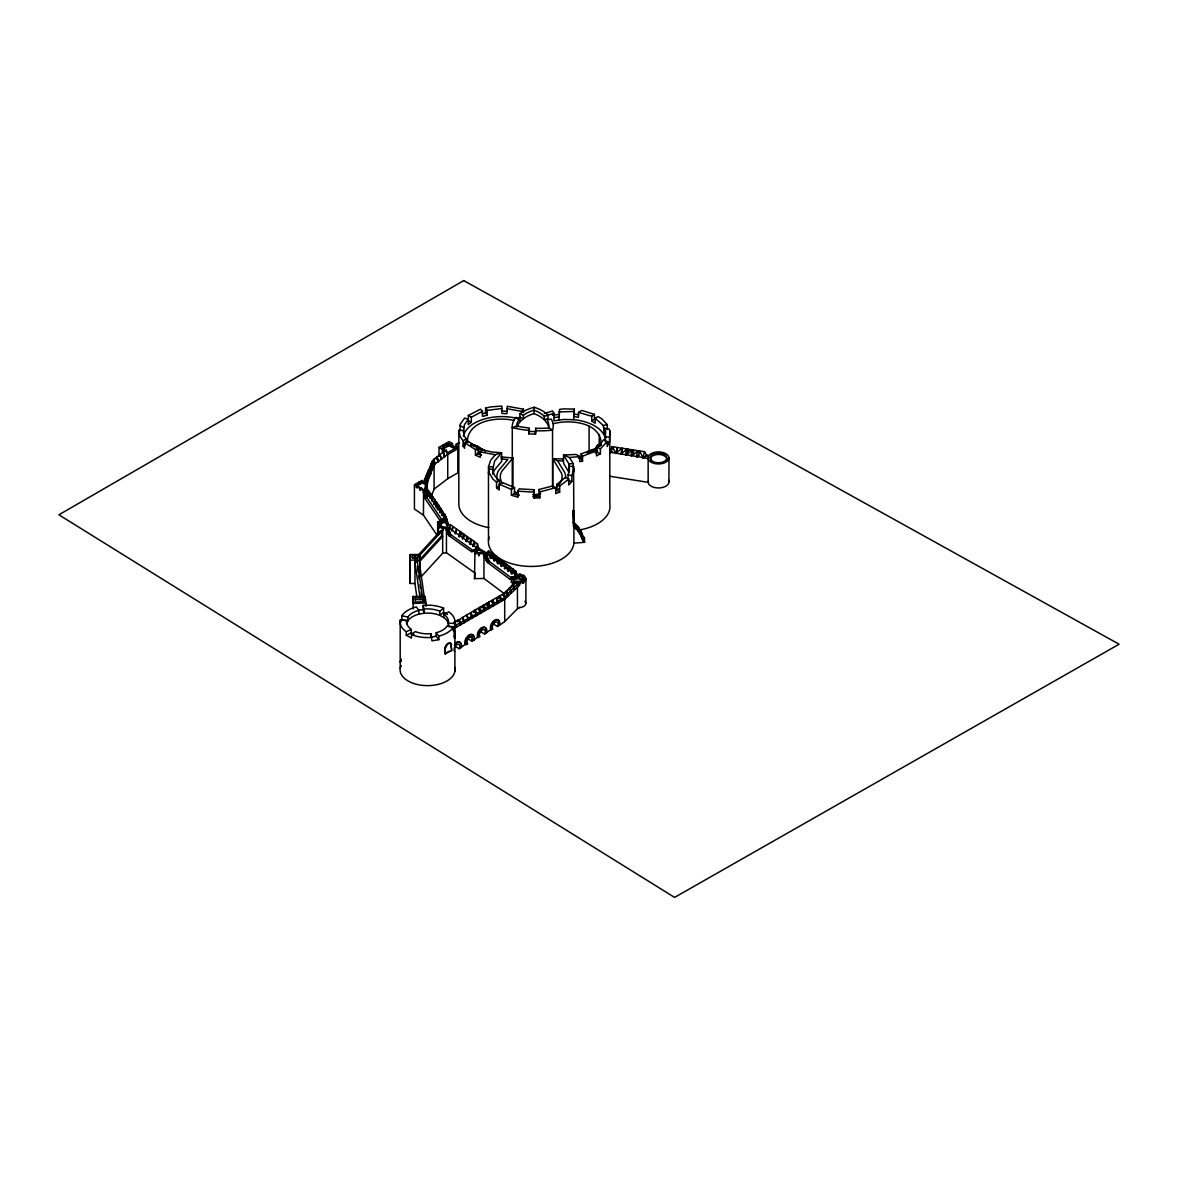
<?xml version="1.0" encoding="UTF-8"?>
<svg xmlns="http://www.w3.org/2000/svg" width="1178" height="1178" viewBox="0 0 1178 1178"><rect width="100%" height="100%" fill="white"/><g stroke="black" fill="none" stroke-linecap="round" stroke-linejoin="round"><path stroke-width="1.5" d="M534.002 498.044L534.002 495.629L539.023 495.408L539.892 497.793L534.002 498.044L534.002 489.724L519.086 488.855L517.76 491.167L517.76 497.057L511.429 495.29L511.429 489.415L514.565 487.604L514.565 493.479L511.429 495.29M534.002 489.724L534.002 492.154L517.76 491.167M552.526 486.75L552.526 430.161A37.166 21.454 0 0 0 551.26 419.088L547.152 419.898A32.822 18.951 0 0 1 548.757 427.702L548.565 427.982A66.101 38.167 0 0 1 535.74 428.277L535.489 434.24L528.686 433.813L529.364 428.012A66.101 38.167 0 0 1 516.951 426.009L516.627 425.656A32.41 18.715 0 0 1 519.896 418.455L516.008 417.351A36.754 21.219 0 0 0 512.268 427.643L512.268 487.942M573.657 526.713L573.23 510.177L573.657 526.713L573.509 510.162L573.657 516.082M426.024 602.871L425.111 596.524L413.169 596.451L413.036 603.504L426.024 602.871L426.024 606.42M415.289 602.473L415.348 597.747L423.079 597.791L423.638 601.708L415.26 602.12M416.762 596.156L414.95 583.537L409.959 583.449L410.135 554.558L420.119 554.485L420.119 576.189M409.959 583.449L410.135 554.558M412.418 555.677L412.344 558.033L416.821 558.593L417.675 558.534L417.763 555.766L412.418 555.677L412.418 557.812L417.763 557.901L417.763 555.766M425.111 596.524L425.111 602.738L419.942 566.706L420.119 554.485M597.747 446.226L597.791 445.387M597.894 445.21L597.938 446.344L597.614 445.417L600.589 444.062L601.001 445.107L601.001 444.003L597.997 445.24L597.997 446.359L597.894 445.21L601.384 444.077M601.163 444.666C601.663 422.21 569.902 419.074 553.321 423.741M605.286 441.809L605.595 431.06L604.461 428.247L609.055 428.954L609.806 430.809L609.806 503.934A42.496 24.532 0 0 1 579.046 529.997M607.215 441.588L600.412 448.862L600.412 453.78L597.143 452.234L597.143 447.316L603.843 439.644L607.215 441.588L607.215 446.521L609.453 442.206L609.806 430.809M426.627 488.899L426.951 484.246L422.254 481.537L420.575 483.79L419.486 483.142L419.486 481.905L422.254 480.3L422.254 482.818L417.189 485.748L416.07 483.878L417.189 485.748M421.341 488.134L420.134 489.945L421.341 488.134L423.565 489.636L423.462 515.169L436.758 534.797M517.79 418.956L519.896 417.203L519.896 413.743L523.326 415.274A32.41 18.715 0 0 1 533.089 410.4L535.018 410.518A32.822 18.951 0 0 1 544.28 416.305L544.28 419.766L548.006 418.484L548.006 415.009A37.166 21.454 0 0 0 534.252 407.264L534.002 413.611L535.018 413.979A32.822 18.951 0 0 1 544.28 419.766L547.152 423.358A32.822 18.951 0 0 1 548.668 427.216M535.489 434.24L535.74 428.277M425.449 491.771L425.759 486.676L427.732 491.005M482.465 411.313L471.333 417.203L471.333 422.269L468.255 424.581L468.343 415.466L480.55 409.149L482.465 411.313L482.465 416.379L487.162 415.26L485.557 413.022L485.557 408.148L490.755 406.911L501.902 406.057L501.902 413.375L506.923 413.758L507.262 406.277L523.444 409.193L523.444 412.58M475.014 552.673L474.822 550.45M476.31 552.644L479.21 552.585L478.621 553.542L474.498 553.616L476.31 552.644L476.575 551.068L474.955 551.01L474.498 578.634L483.952 578.457L504.508 593.83M476.648 550.715L476.987 548.786L475.411 548.344L475.014 550.641L476.648 550.715L476.575 553.115L476.987 548.786M474.498 578.634L475.411 573.362L446.447 552.762L442.678 553.248L421.312 576.572M429.675 493.876L427.275 488.605L426.407 493.008L427.069 488.296L423.462 492.419M512.415 578.619L489.371 561.464L486.926 556.767L488.502 550.789L489.974 557.827L490.799 558.446L492.139 553.498L493.818 560.699L495.599 556.09L497.263 563.261L497.896 563.732L499.119 558.725L500.886 565.955L501.534 566.427L502.623 561.346L505.539 563.511L504.464 568.621L506.172 563.997L509.058 566.162L510.265 568.65M424.993 490.092L425.759 486.676M476.56 549.449L477.429 543.824L474.366 541.644L473.011 546.607L474.042 541.306L471.082 539.2L470.051 544.501L470.552 538.92L467.489 536.741L466.061 541.674L467.151 536.491L464.103 534.311L462.453 539.112L463.587 533.928L460.569 531.779L459.391 536.918L458.713 536.535M459.98 430.75L460.289 424.109L464.588 418.102L468.255 419.324L464.368 424.743L463.705 432.9M467.239 442.265C467.504 420.369 497.087 416.6 513.799 420.399M470.847 444.562L471.229 445.166M513.549 577.691L513.799 579.591L511.399 579.561L511.856 576.719L513.549 577.691L509.986 579.281L487.545 562.51L483.245 554.558L487.559 553.41L483.952 555.501M522.973 581.343L522.163 581.961L523.061 583.154L523.592 578.796L525.771 578.958L525.889 579.856M525.771 578.958L523.724 582.86M648.312 456.828L648.415 456.357A10.44 6.037 0 0 1 664.495 452.985A10.44 6.037 0 0 1 664.495 462.866A10.44 6.037 0 0 1 648.415 459.479L648.15 458.316L648.15 482.332L610.101 476.295M666.586 460.524A8.364 4.83 0 0 0 660.667 454.62A8.364 4.83 0 0 0 650.433 458.036L650.433 456.681A8.364 4.83 0 0 1 662.684 453.751A8.364 4.83 0 0 1 664.421 461.334A8.364 4.83 0 0 1 651.272 460.333L650.433 459.17L651.463 461.437M648.312 480.83L648.415 483.495A10.44 6.037 0 0 0 661.211 487.751A10.44 6.037 0 0 0 668.603 480.374M430.014 495.835L428.203 495.658L428.939 491.064M428.542 496.174L429.278 491.594L431.737 498.22M494.392 561.126L495.599 556.09L498.471 558.239L497.263 561.508L494.392 559.359M497.896 563.732L499.119 558.725L502.064 560.919L500.886 564.203L497.896 561.994M633.823 452.219L632.719 449.893L627.859 449.157C627.035 457.462 623.928 456.961 627.182 449.009L622.544 448.303L621.027 454.384L622.146 448.244L617.566 447.552L615.947 453.501L617.11 447.404L612.56 446.712L610.16 452.72L611.838 446.58L612.943 449.112M504.964 568.989L506.172 563.997L507.851 571.139L509.706 566.633L512.577 568.783L513.696 571.212M430.868 493.935L429.999 498.323L431.222 494.48L432.93 497.013L432.12 501.46M437.48 505.274L434.947 499.855L434.137 504.449L435.757 504.331M490.799 558.446L492.139 553.498L495.113 555.721L493.818 558.976L490.799 556.723M435.831 506.952L436.655 502.373M528.686 433.813L529.364 431.339L535.74 431.737M432.282 500.135L433.092 497.204L434.829 499.781L434.137 504.449M631.055 455.606L626.446 454.885L632.719 449.893C629.346 457.962 632.291 458.168 633.646 450.07L638.388 450.776C634.117 458.964 638.594 459.052 639.61 450.953L644.528 451.689L642.908 457.962L648.828 458.433L647.826 455.312L646.766 455.164L642.908 457.962M437.701 508.204L438.569 505.141L436.847 502.579L435.978 505.656L437.701 509.721L438.746 505.436L440.454 507.968L441.294 512.459M605.595 439.291A38.27 22.102 0 0 0 573.686 419.677L574.363 409.075L563.275 408.884L559.594 409.384L558.843 420.163M574.363 409.075L573.686 416.438L578.472 417.277L578.472 412.388L581.829 410.445L594.419 414.361L594.419 419.265L591.754 421.15L595.17 423.241L595.17 418.293L598.13 416.57L602.017 418.97L607.259 424.61L607.259 429.572M443.532 515.758L443.532 514.153L445.255 516.7L442.678 511.311L441.573 515.434L442.427 510.913L440.69 508.366L439.615 512.548L440.454 507.968M445.137 521.339L442.251 520.455L447.198 521.221L445.49 518.688L443.782 518.703L444.636 514.153L447.404 521.53M436.375 459.494L437.229 456.637L439.85 454.634L441.485 459.553L440.101 454.399L443.031 452.146L444.621 457.182L443.296 452.043L446.256 449.775L447.463 454.708L457.8 448.73L456.563 443.753L459.302 442.766M432.65 463.44L433.96 459.155L436.891 456.917L438.51 461.879L437.229 456.637M519.851 582.727L518.526 584.111L519.1 582.786L523.061 581.77L522.163 580.563L519.851 581.343L519.454 585.333L504.699 599.337L455.68 627.638L454.001 622.146M446.639 530.262C450.673 527.641 446.153 532.073 445.402 528.834L447.625 527.553L449.157 529.629L450.291 524.549L452.926 526.419C450.614 531.926 451.954 532.898 453.383 526.757L456.446 528.937L455.179 533.928L456.858 529.231L459.965 531.425L461.113 534.414M443.782 518.703L444.356 513.785M445.372 521.059L446.285 516.597M458.802 536.505L459.965 531.425M488.472 540.319L488.472 466.753L490.563 460.407L495.305 454.737L501.607 452.779L501.607 461.452L494.569 469.845A38.579 22.279 0 0 0 492.919 474.116M492.684 470.508L494.569 461.172L501.607 452.779L491.844 452.043L482.465 449.79L480.359 451.91L480.359 457.344L475.456 455.164L475.456 449.584L478.445 447.861L478.445 453.442L475.456 455.164M567.825 479.151L569.342 466.223L573.568 466.473L573.936 543.146A42.806 24.709 0 0 1 525.948 566.25A42.806 24.709 0 0 1 489.164 537.109M568.768 479.078L559.683 486.102L559.683 492.051L556.87 490.225L556.87 484.276L565.631 477.267L568.768 479.078L568.768 485.012L571.831 481.36L571.831 475.603L573.936 469.271M424.684 483.054L426.731 475.485L427.997 480.109L426.951 487.766M424.61 481.39L426.731 475.485M429.705 469.271L431.914 462.424L433.209 466.944L432.164 470.346L430.809 465.339L428.203 473.114L428.203 472.29L429.469 468.991L430.559 474.469L429.602 468.388M425.656 478.754L425.656 479.726L427.938 472.511L429.16 477.149L428.129 480.757M425.788 478.415L427.938 472.511M429.705 468.491L431.914 462.424M501.534 566.427L502.623 561.346L504.007 564.056M430.618 466.223L432.694 460.451L435.271 464.441L433.96 459.155M471.097 636.444A4.152 2.4 -60 0 1 471.436 640.817L472.201 641.244L472.79 638.55A4.152 2.4 -60 0 0 469.875 637.136L469.109 636.709A4.152 2.4 -60 0 0 467.136 638.741M428.203 472.29L427.04 475.235L430.809 465.339M422.254 481.537L424.61 482.892M422.902 482.111L422.519 481.581M423.241 482.951L428.468 469.742M430.706 465.958L432.694 460.451L434.093 464.662L434.093 489.135L431.501 495.702M427.04 476.059L426.819 475.794M429.381 477.414L430.559 473.644M430.78 473.247L432.061 470.007M433.298 467.43L434.991 463.97M509.058 566.162L507.851 569.165L504.964 567.001M400.196 623.618L401.831 619.584L401.831 615.755A27.492 15.874 0 0 1 416.246 606.906L418.912 610.307L418.912 614.15A20.998 12.119 0 0 0 407.897 620.909L406.646 623.987L406.646 620.497L400.196 620.114L400.196 668.191A27.492 15.874 0 0 0 428.394 685.625A27.492 15.874 0 0 0 454.664 667.204M400.196 668.191L401.271 665.555M508.425 571.566L509.706 566.633L511.281 573.686L511.915 574.172L513.137 569.21L515.964 571.315L517.245 575.851M518.526 582.712L519.1 581.402L516.288 581.122L515.449 582.3L518.526 582.712L518.526 584.111M512.577 568.783L511.281 571.713L508.425 569.578M442.678 553.248L442.678 528.524L443.34 527.214L445.402 526.934L446.447 528.038L446.447 552.762M443.34 527.214L442.678 530.527L442.957 526.993L441.058 525.889L438.952 526.375L438.437 528.083L440.425 527.538L440.425 525.521L440.086 523.842L438.01 523.945L438.01 525.948L437.656 522.149L439.939 520.838L440.852 524.019L439.939 520.838M478.474 609.777L479.696 607.362L483.024 605.448L484.232 611.161M481.802 607.848L483.024 605.448M493.214 605.963L492.006 600.235L488.634 602.179L487.427 606.508M491.756 602.12L492.978 599.705L496.306 597.791L497.528 603.475M482.877 607.215L484.084 604.829L487.471 602.871L488.693 608.584M486.264 605.271L487.471 602.871M600.706 445.52L596.937 445.888L595.435 448.759A30.628 17.685 0 0 1 593.55 450.806M596.937 446.506L599.882 445.431M597.747 445.534L597.334 445.726M498.206 598.365L499.605 595.877L501.018 601.472M517.76 497.057L519.086 494.745L514.565 493.479M498.589 598.321L500.12 595.67L502.962 594.036L504.699 597.599L501.651 599.366L501.651 601.104M442.221 530.277L442.957 526.993M478.621 553.542L478.621 555.589L479.785 552.585L483.245 552.511L483.952 553.439L483.952 578.457M479.225 555.574L479.785 552.585M473.718 612.589L475.308 609.895L478.68 607.951L480.226 613.473M478.621 555.589L479.21 552.585M506.172 591.194L502.711 595.288L506.172 591.194L507.585 596.436M593.197 451.012L595.184 448.98M457.211 621.851L462.336 617.419L464.058 622.809M473.762 446.285L474.366 445.461L471.2 444.695M473.217 444.68L473.217 445.682L474.278 444.886L477.929 446.668L477.002 447.375L477.002 446.079L475.941 446.889L475.941 445.888L473.217 444.68L471.877 445.682L471.877 444.754L474.867 445.755L474.366 446.462L474.366 445.461M513.549 579.09L513.799 582.285L511.399 582.256L511.399 579.561M513.799 580.032L514.506 579.252L514.035 580.459M493.464 624.06L497.528 626.416L499.354 625.356L504.699 621.601L517.436 608.761L517.436 584.2L516.111 581.372L511.812 586.202L513.741 584.259M514.712 583.287L516.111 581.372M593.918 450.291L595.656 447.979L596.377 448.759L594.537 450.968L596.377 447.257L596.377 448.759M512.724 584.818L508.498 589.456L512.724 584.818L514.079 589.884M509.647 587.91L505.347 592.652L509.647 587.91L510.943 593.035M500.797 456.976L512.99 457.903L501.828 471.229A30.922 17.861 0 0 0 502.461 483.451M594.537 449.466L595.126 450.099L597.04 446.639L597.717 447.36L597.614 445.417M418.455 554.912L440.557 530.792L441.617 531.396L441.617 535.813L418.676 560.861L420.119 561.037L442.678 536.417L441.617 535.813M419.883 555.118L441.617 531.396M516.965 427.261A32.41 18.715 0 0 1 519.896 421.915L523.326 418.75A32.41 18.715 0 0 1 533.089 413.876L534.002 413.611M400.549 660.902L400.093 661.962L401.256 660.858M504.699 621.601L504.699 596.951L507.585 594.051M508.071 595.935L508.071 593.565L510.943 590.664M511.237 592.755L511.237 590.355L514.079 587.483M514.55 589.412L514.55 587.115L517.436 584.2M523.444 409.193L521.324 411.313L506.923 408.692M514.83 574.776L516.568 575.747L519.763 574.304L514.83 574.776L514.83 576.175L516.568 577.132L514.344 576.395L514.344 577.691L521.088 578.575M519.189 578.236L519.189 575.541L520.426 574.363L523.724 575.453L522.576 578.059M595.641 449.319L597.717 446.197M401.256 659.12L400.549 661.491M443.591 608.128A27.492 15.874 0 0 0 423.108 605.359L424.154 609.055A20.998 12.119 0 0 1 439.806 611.176L443.591 608.128L443.591 612.324L439.806 615.358A20.998 12.119 0 0 0 424.154 613.237L418.912 614.15M400.196 620.114A27.492 15.874 0 0 0 406.263 631.747L406.263 635.251L411.49 638.078L411.49 634.589L415.274 631.541A20.998 12.119 0 0 0 430.927 633.676L431.973 640.861L438.849 639.669L438.849 636.164L436.184 632.748A20.998 12.119 0 0 0 447.184 625.989L453.25 627.314L453.25 630.819L454.885 626.784L448.435 626.416A20.998 12.119 0 0 0 443.797 617.522L443.797 614.253L448.818 611.883A27.492 15.874 0 0 1 454.885 623.515L454.885 671.357M622.146 448.244L615.947 453.206L620.526 453.942M435.271 463.764L438.172 461.54M438.51 461.29L441.249 459.184M441.485 459.008L444.356 456.814M444.621 456.622L447.463 454.428M434.093 489.135L447.743 478.695L457.8 472.893L457.8 448.73L452.499 445.667L450.894 446.595L450.894 444.489L446.3 443.178L449.054 441.588L452.499 443.576L452.499 445.667M475.205 445.475L474.278 446.167L474.278 444.886M475.941 445.888L474.867 446.683L474.867 445.755M476.192 445.991L478.916 447.198L477.929 447.934L477.929 446.668M478.916 448.818L479.829 448.126L477.384 446.712M514.064 579.664L518.526 577.912L522.163 579.046L522.163 576.366L523.724 575.453M514.506 579.812L515.242 578.692M522.163 583.257L522.973 582.639M644.587 457.255L646.766 455.164M591.754 421.15L591.754 416.261L594.419 414.361M625.636 455.15L627.697 453.707M464.603 622.485L462.866 617.213L470.14 612.958L471.818 618.332M476.221 549.64L471.833 551.922L448.877 535.622C446.241 532.721 450.232 531.617 448.362 529.069M447.655 532.338L449.333 530.998M485.174 557.415C489.253 557.503 483.878 552.703 486.926 555.574L488.502 550.789L491.476 552.997L492.625 555.839M485.174 557.842L486.926 556.767M447.861 532.485L449.333 531.307M447.861 532.883L449.569 531.469M448.067 533.045L449.79 532.029L450.423 534.37L473.556 550.921L475.411 550.553M446.447 529.938L449.922 527.935L446.815 530.645L448.524 529.644M448.258 534.194L449.981 533.192M439.011 456.151L439.011 447.39L442.192 445.564L443.782 446.477L443.782 448.568M447.507 444.327L444.386 446.138L444.386 448.229L442.781 447.316L442.781 445.21L445.917 443.414L447.507 444.327L447.507 446.418L445.917 445.505M443.782 446.477L442.192 447.39L444.032 448.45L444.032 450.556L447.743 452.691L454.605 448.73L449.054 445.534L449.054 443.429M444.047 453.103L442.442 451.469L442.442 449.378L449.054 445.534M450.894 444.489L452.499 443.576M442.442 451.469L444.032 450.556M478.445 447.861L468.255 441.426L464.588 442.648L464.588 448.244L463.101 446.167L463.101 440.763L466.311 438.908L464.368 436.213L463.042 430.397L458.816 430.397L458.816 503.934A43.085 24.871 0 0 0 488.958 527.656M463.101 446.167L465.236 444.931M423.462 515.169L414.42 509.014L414.42 484.835L416.07 483.878M420.178 482.789L417.822 484.158L417.822 485.38L416.703 484.732L416.703 483.51L419.059 482.141L420.178 484.025L419.059 482.141M421.341 489.356L418.381 486.116L417.174 487.942L416.408 487.412L417.189 484.511M426.524 490.46L423.462 492.213L423.565 489.636M514.565 487.604L502.402 482.538L499.251 484.173L499.251 490.048L496.556 487.751L496.556 482.214L499.575 480.477A28.964 16.713 0 0 1 493.052 469.683L488.723 468.564L488.723 474.101L488.472 472.187M496.556 487.751L499.575 486.013L499.575 480.477M440.425 520.558L442.884 519.13L443.605 520.426L441.411 521.677L441.411 523.695L440.425 520.558L441.411 521.677M440.852 522.016L439.836 522.59L439.998 525.373M439.836 524.593L443.605 522.428L445.682 522.62L447.625 527.656L445.402 528.951M447.007 530.998C451.1 528.775 445.814 530.571 447.655 532.014M447.213 531.145L448.951 530.144M447.213 531.425L448.951 530.424M447.434 531.587L449.157 530.586M447.434 531.867L449.157 530.866M600.22 444.327L597.231 445.652L597.231 446.698L599.852 444.489L599.852 445.755L599.558 445.034L596.951 447.272L596.937 445.888M449.731 536.226L451.469 535.21M471.833 551.422L475.308 549.478M472.098 551.142L475.603 549.684M478.283 548.138L476.56 549.125L478.872 548.55L477.429 543.824M636.459 456.843L639.036 455.356M487.559 553.41L478.872 548.388L477.149 549.552M476.987 550.818L478.872 549.728L485.248 553.41M485.748 554.691L487.559 553.645M484.526 555.942L486.337 554.897M484.526 556.443L486.337 555.412M484.835 556.679L486.632 555.633M484.835 557.165L486.632 556.119M485.424 558.033L487.236 556.988M485.424 558.49L487.236 557.444M485.719 558.711L487.53 557.665M485.719 559.182L487.53 558.136M485.969 559.373L487.78 558.328M485.969 559.859L487.78 558.828M486.234 560.051L488.031 559.005M486.234 560.419L488.031 559.373M486.602 560.699L488.414 559.653M486.602 561.037L488.414 559.992M487.074 561.391L488.885 560.345M487.074 561.759L488.885 560.713M487.545 562.112L489.371 561.067M487.545 562.51L489.371 561.464M514.786 582.138L511.046 586.894M499.605 595.877L497.042 597.364L498.265 603.062M456.549 624.929L459.921 622.985L458.213 619.761L454.885 621.675L456.549 627.138M460.657 624.767L460.657 622.661L464.058 620.703M464.603 620.556L468.034 618.583L466.311 615.225M468.461 620.261L468.461 618.362L471.818 616.433M472.805 615.932L476.118 614.003L474.543 610.351L471.082 612.354L472.805 617.758M476.884 615.402L476.884 613.576L480.226 611.647M480.904 613.075L480.904 611.176L484.232 609.262M485.307 610.543L485.307 608.614L488.693 606.67M489.857 607.907L489.857 605.993L493.214 604.049M494.186 605.404L494.186 603.519L497.528 601.605M498.265 601.148L501.018 599.543M517.436 608.761L519.984 607.288M444.945 653.746L451.675 650.58L451.056 644.395A4.417 2.547 -60 0 0 447.993 643.306A4.417 2.547 -60 0 0 444.945 647.915L444.945 653.746L449.525 651.095M473.527 636.267A6.273 3.622 -60 0 0 467.769 635.943A6.273 3.622 -60 0 0 465.192 644.41L459.273 648.725L455.047 646.295M486.116 630.686A6.273 3.622 -60 0 0 480.977 628.11A6.273 3.622 -60 0 0 477.679 637.21L472.201 641.244M499.163 623.162A6.273 3.622 -60 0 0 494.024 620.585A6.273 3.622 -60 0 0 490.725 629.67L484.644 634.029L480.447 631.614M477.679 637.21L479.991 636.709A4.152 2.4 -60 0 1 480.329 631.953A4.152 2.4 -60 0 1 484.305 629.67A4.152 2.4 -60 0 1 484.644 634.029M490.725 629.67L492.89 629.096A4.152 2.4 -60 0 1 493.229 624.34A4.152 2.4 -60 0 1 497.19 622.043A4.152 2.4 -60 0 1 497.528 626.416M465.192 644.41L467.533 643.939L466.944 641.936A4.152 2.4 -60 0 1 469.86 637.151M610.16 452.72L612.398 451.439M448.45 534.326L450.202 533.339M448.45 534.753L450.202 533.767M448.656 534.9L450.423 533.914M448.656 535.357L450.423 534.37M448.877 535.622L450.644 534.65M600.412 453.78L596.466 455.93L596.466 450.909L582.55 456.18L582.55 461.202L579.679 461.585L579.679 456.49L576.204 454.472L563.555 455.002L563.555 463.337L568.974 472.319M418.381 486.116L418.381 487.353L417.601 485.586L416.408 486.175L414.42 484.835M416.408 487.412L417.601 486.823M417.174 486.705L419.766 488.472L420.973 487.883M419.766 488.472L419.766 489.695L420.973 489.106M406.263 631.747L411.284 629.376A20.998 12.119 0 0 1 406.646 620.497M406.263 635.251L411.284 632.88L413.949 634.324M477.384 448.141L478.96 447.449L481.228 448.936L481.228 450.335L484.011 450.246L481.846 448.715L480.521 449.289L480.521 448.155L482.612 449.716M481.228 448.936L479.829 449.554L479.829 448.126M481.846 450.497L483.333 449.849L485.41 451.424M514.83 577.47L512.445 577.794M514.874 579.046L515.949 577.279M496.939 558.902L498.471 558.239M425.449 491.594L423.462 492.595C423.491 495.496 425.921 493.214 426.407 494.922M423.786 493.243L425.773 492.419L423.786 493.508M425.611 492.006C420.531 493.729 427.261 492.419 424.993 491.55M502.064 560.919L500.473 561.567L499.119 558.725M423.947 493.744L425.95 492.949L425.611 492.183M423.947 494.024L425.95 492.949M559.683 492.051L555.721 493.597L555.721 487.692L539.892 491.889L539.892 497.793M512.268 427.791L516.627 425.935M444.356 520.867C437.789 519.748 445.711 521.265 443.782 520.308L440.027 520.499L424.949 498.5L426.951 497.175L426.289 494.51L424.36 495.408M424.949 498.5L426.951 497.175M493.464 556.355L495.113 555.721M424.051 494.171L426.171 494.038M426.068 493.67L424.051 494.436L424.448 496.041L426.583 495.452L424.536 496.174L424.949 497.955M597.938 445.313L601.428 444.003M523.003 580.459L522.576 576.675L524.431 575.983L525.889 578.472L525.889 603.416M424.124 494.554L425.95 493.229M424.242 494.937L426.289 494.215M426.407 494.686L424.536 496.174M424.448 495.791L426.495 495.069M426.583 495.791L424.536 496.512L426.701 495.953M424.654 497.131L426.701 496.394M424.787 497.72L426.834 496.983M453.427 446.212L457.8 448.73M453.427 446.433L456.578 448.406M453.707 446.683L455.12 448.096M544.28 416.305L548.006 415.009M544.339 413.522L552.482 410.989L553.969 413.272L553.969 420.826L563.702 419.501L573.686 419.677M546.636 415.554L553.969 413.272M582.55 461.202L581.063 458.919L581.063 453.913L593.506 449.201L596.466 450.909M510.56 578.324L513.21 577.485M511.075 578.118L514.035 577.264L510.825 578.192M512.739 578L515.154 577.043M438.437 535.077L438.437 526.08L440.425 525.521M509.986 578.751L512.415 578.089M511.87 577.883L515.154 577.323M512.15 577.824L514.624 577.191M485.557 408.148L487.162 410.386L501.902 408.501M482.214 413.817L485.557 413.022M522.531 579.812L516.2 578.265M520.131 583.081L518.526 583.272M428.203 495.658L429.675 495.334M595.17 418.293L603.313 425.479L607.259 424.61M539.023 495.408L539.023 489.503L552.703 485.954L555.721 487.692M514.359 571.61L515.964 571.315L514.683 574.128L515.522 576.852M417.969 610.44L423.108 609.541L423.108 605.359M438.849 639.669L436.184 636.253L430.927 637.165L430.927 633.676M455.223 633.293L455.223 638.078L454.31 638.24L454.31 633.455L455.223 633.293L454.148 628.875M558.843 411.961L573.686 411.475M552.482 415.304L559.594 414.332M553.969 417.586L558.843 416.924M579.679 456.49L569.519 457.52L563.555 455.002L568.974 463.985L569.342 471.98L569.342 466.223M442.678 528.524L446.447 528.038M568.974 463.985L573.112 463.484L573.568 472.216L573.568 466.473M574.643 526.581L573.377 522.31L575.335 527.523L573.981 522.281M574.673 524.166L575.335 528.451L576.808 529.055L576.145 524.814L574.673 523.253M576.145 525.491L576.808 529.732L577.588 529.673L576.145 524.814M576.94 526.168L577.588 530.394L581.048 535.21L580.96 531.042L576.94 525.447M581.048 536.564L582.271 537.521L581.476 532.382L581.048 536.564L581.048 535.21M582.035 533.398L582.271 539.112L584.641 542.307L573.936 543.146M434.019 504.272L435.639 504.155M519.454 585.333L516.612 585.26M437.921 523.503L439.998 523.356M582.035 535.003L582.83 540.496M583.404 541.556L582.639 534.974M584.641 542.307L584.406 537.418L583.287 537.477L583.287 536.358M479.225 553.527L483.952 553.439M423.462 602.208L423.079 599.602L415.348 599.558L415.348 597.747M409.959 560.065L419.942 560.227M422.357 596.524L417.439 562.274L414.95 562.23L419.869 596.51M417.439 566.677L419.942 566.706M563.04 458.949L552.762 458.757L552.762 487.604M554.617 488.502A30.922 17.861 0 0 0 561.479 473.217L552.762 458.757L557.65 460.834L562.834 460.922M488.472 466.753L492.684 466.886M443.797 614.253A20.998 12.119 0 0 1 448.435 623.147L454.885 623.515M443.458 518.232L445.255 518.349M501.902 410.931L507.262 411.343M495.305 454.737L480.359 451.91M501.21 459.008L507.836 459.508L498.544 470.611A34.383 19.849 0 0 0 497.528 480.86M519.189 575.541L522.163 576.366M525.889 578.472L523.636 578.295L522.576 576.675M445.24 521.132L442.545 520.617L447.404 521.545L449.922 528.038M605.286 436.817L609.453 437.215M606.685 441.941L609.453 442.206M441.956 520.396L444.695 520.691M443.782 520.308L440.719 520.131M441.323 520.426L444.077 520.735L440.322 519.866M440.322 520.161L442.987 520.352M646.766 455.636L644.528 451.689M440.498 519.807L443.311 520.529M610.867 452.411L615.431 453.132L612.56 446.712M625.636 454.752L621.027 454.016L627.182 449.009L628.213 451.38M636.459 456.46L631.85 455.739L638.388 450.776L639.683 453.088M637.666 456.652L642.908 457.491L639.61 450.953M578.472 412.388L591.754 416.261M574.363 414.038L578.84 414.818M581.534 457.049L579.281 456.666L579.281 458.109M567.825 474.837L571.831 475.603M567.825 480.595L571.831 481.36M401.831 615.755L407.897 617.081A20.998 12.119 0 0 1 418.912 610.307M401.831 619.584L407.897 620.909L407.897 617.081M424.964 488.826L426.524 489.209M511.429 489.415L499.251 484.173M586.718 452.661L587.91 453.088L587.91 451.881M475.456 449.584L464.588 442.648M478.445 453.442L481.125 454.634M519.896 417.203L523.326 418.75L523.326 415.274M597.143 447.316L600.412 448.862M443.591 612.324L447.507 614.445M443.797 617.522L439.806 615.358L439.806 611.176M468.343 415.466L471.333 417.203M468.343 420.531L471.333 422.269M459.98 425.479L463.705 427.643M442.781 445.21L444.386 446.138M439.011 447.39L442.442 449.378M428.424 472.555L430.78 473.909M422.254 482.818L425.435 484.6L425.052 490.063L423.565 490.873L420.134 488.723M416.703 483.51L417.822 484.158M438.952 526.375L442.221 528.259M514.035 581.284L515.449 582.58M515.11 583.36L513.372 581.152M513.667 584.332L511.399 582.256M466.562 638.02L471.421 640.817M467.533 643.939L466.782 643.497A4.152 2.4 -60 0 1 466.488 640.11M451.675 650.58L451.056 644.395M444.945 647.915L445.564 654.099M419.486 481.905L420.575 482.553M592.343 450.114L593.771 450.983L594.743 448.7M592.343 451.469L591.12 450.718L591.12 452.146L589.692 451.277M548.757 427.761L552.526 430.161A70.444 40.67 0 0 1 535.489 430.765M627.859 449.157L630.466 450.85M556.87 484.276L559.683 486.102M416.556 484.88L417.601 485.586M449.157 528.186L451.557 529.894M452.013 530.188L455.179 532.441M455.606 532.721L458.802 534.989M459.391 535.445L462.453 537.639M462.954 537.978L466.061 540.187M466.429 540.452L469.566 542.675M470.051 543.014L473.011 545.119M473.423 545.414L476.56 547.637M473.865 550.435L474.984 549.493M511.915 572.066L514.683 574.128L513.137 569.21M501.534 564.527L504.464 566.721L502.623 561.346M486.926 553.969L489.974 556.222L491.476 552.997L492.242 555.957M511.605 577.942L511.856 576.719M522.973 579.664L521.795 579.267M514.035 581.844L514.035 579.9L514.035 581.844L515.081 582.359M496.556 482.214L492.964 479.166L489.297 473.07L488.723 468.564M599.087 445.652L599.396 434.52M595.641 448.155L596.466 448.656M463.101 440.763L460.289 436.847L458.816 430.397M522.531 579.252L523.488 580.386M447.198 519.572L444.636 514.153M425.346 490.004L426.407 491.55M426.583 491.83L428.203 494.2M428.542 494.716L429.999 496.866M430.412 497.514L435.831 505.377M437.921 508.366L439.615 510.869M439.836 511.208L441.573 513.77M441.824 514.153L443.458 516.568M443.782 517.054L445.372 519.41M426.951 497.72L441.662 519.454M581.063 453.913L582.55 456.18M569.519 457.52L573.112 463.484M557.65 460.834L564.866 472.805A34.383 19.849 0 0 1 565.528 477.974M458.934 619.392L460.657 622.661M509.868 587.689L511.237 590.355M454.075 635.811L455.223 638.078M466.782 614.901L468.461 618.362M506.776 590.811L508.071 593.565M513.225 584.303L514.55 587.115M475.308 609.895L476.884 613.576M500.12 595.67L501.651 599.366M601.001 444.003L601.428 445.048M599.852 444.489L600.22 445.372M597.231 445.652L597.614 446.58M460.569 531.779L461.747 534.9M463.587 533.928L464.721 537.006M539.023 489.503L539.892 491.889M467.151 536.491L468.226 539.509M470.552 538.92L471.539 541.851M650.403 456.799L651.463 460.083M484.084 604.829L485.307 608.614M492.978 599.705L494.186 603.519M488.634 602.179L489.857 605.993M479.696 607.362L480.904 611.176M503.713 593.683L504.699 596.951M440.69 508.366L441.544 511.208M474.042 541.306L474.896 544.236M432.002 462.203L433.298 466.679M438.746 505.436L439.571 508.292M434.829 499.781L435.639 502.594L434.947 499.855M423.108 609.541L424.154 613.237L424.154 609.055M431.222 494.48L432.031 497.396M425.685 478.121L426.951 482.744M429.278 491.594L430.014 494.377M426.907 475.117L428.129 479.77M430.942 464.868L432.164 469.566M438.569 505.141L439.365 508.13M428.306 471.936L429.381 476.589M467.239 439.041L468.064 442.678M438.01 523.945L438.437 526.08M454.06 631.246L454.31 633.455M575.409 524.122L576.086 528.392M575.409 524.843L576.086 529.113M573.981 523.282L574.643 527.582M417.704 568.473L418.219 572.081M418.735 575.689L419.25 579.296M420.031 584.7L420.546 588.308M421.061 591.901L421.842 597.32M578.413 527.14L578.854 532.353M577.765 526.124L578.207 531.381M579.075 528.127L579.429 533.501M579.679 529.29L579.974 534.326M580.342 530.115L580.504 535.254M581.476 532.382L581.623 537.566M668.957 457.918L668.957 481.935M651.036 460.024L651.036 461.378M604.461 428.247L604.461 433.239L603.313 425.479M600.589 444.062L600.589 445.225M599.558 445.034L599.558 446.388M589.103 426.259L589.103 452.308M584.406 537.418L583.949 542.366L583.949 541.527M582.271 537.521L582.271 539.112M580.96 531.042L580.96 532.397M575.335 527.523L575.335 528.451M523.592 578.796L523.061 583.154M520.426 574.363L520.426 575.747L518.526 576.881L519.763 574.304M519.896 418.455L519.896 421.915M519.851 581.343L519.851 584.023M519.159 582.786L519.1 584.082M518.526 575.497L518.438 577.927M516.568 575.747L516.568 578.427M516.612 582.58L516.612 584.715M513.475 577.426L513.549 580.386M512.99 457.903L512.99 488.546M510.575 587.366L510.148 588.544M493.052 469.683L493.052 473.836M487.162 410.386L487.162 415.26M478.916 447.198L478.96 448.847M478.872 548.388L478.872 549.728M476.118 614.003L476.118 615.844M473.261 550.494L472.363 551.333M471.76 443.708L471.465 445.431M470.979 444.106L470.685 445.24M468.034 618.583L468.034 620.511M466.311 438.908L466.311 442.516M459.921 622.985L459.921 625.194M448.435 623.147L448.435 626.416M447.905 444.106L447.905 446.197M447.743 454.502L447.743 478.695M447.404 521.545L447.404 525.049M443.458 520.175L443.605 522.428M442.884 519.13L442.884 521.118M441.897 521.412L441.897 523.415M437.656 522.149L437.656 534.517M436.184 632.748L436.184 636.253M429.558 468.873L429.558 469.639M423.079 597.791L423.079 599.602M422.593 597.791L422.593 599.602M420.104 597.776L420.104 599.587M417.439 560.183L417.439 562.274M415.157 555.721L415.157 557.857M414.95 560.139L414.95 583.537M413.169 596.451L413.169 608.893M411.284 629.376L411.284 632.88M540.599 493.847A30.922 17.861 0 0 1 532.662 494.672M518.482 493.111A30.922 17.861 0 0 1 514.226 491.756M581.284 457.285A30.628 17.685 0 0 1 578.354 458.021M479.829 451.778A31.202 18.023 0 0 1 477.134 450.011M463.381 436.11A38.859 22.441 0 0 1 518.335 418.705M519.896 413.743A36.754 21.219 0 0 1 534.252 407.264M528.686 430.353A70.444 40.67 0 0 1 512.268 427.643M558.652 488.796A34.383 19.849 0 0 1 555.707 490.77M538.184 496.277A34.383 19.849 0 0 1 532.824 496.674M518.718 495.334A34.383 19.849 0 0 1 513.844 493.98M481.522 455.238A34.663 20.011 0 0 1 477.384 453.191M597.614 450.732A34.088 19.673 0 0 1 595.258 452.926M453.25 627.314A27.492 15.874 0 0 1 438.849 636.164M431.973 637.357A27.492 15.874 0 0 1 411.49 634.589M454.841 643.409A6.273 3.622 -60 0 1 460.613 643.718M454.031 649.402A4.152 2.4 -60 0 1 458.021 644.233A4.152 2.4 -60 0 1 459.273 648.725M454.634 651.405A4.152 2.4 -60 0 1 454.134 650.58M454.325 645.426A6.273 3.622 -60 0 1 459.818 642.246A6.273 3.622 -60 0 1 461.099 647.679M465.958 644.852A6.273 3.622 -60 0 1 469.978 635.266A6.273 3.622 -60 0 1 474.012 640.199M478.415 637.622A6.273 3.622 -60 0 1 482.435 628.036A6.273 3.622 -60 0 1 486.47 632.969M491.3 630.009A6.273 3.622 -60 0 1 495.334 620.423A6.273 3.622 -60 0 1 499.354 625.356M524.902 601.295A7.362 4.256 0 0 1 518.526 607.671M445.564 648.283A4.417 2.547 -60 0 1 448.627 643.674A4.417 2.547 -60 0 1 451.675 644.749M456.563 443.753L455.621 447.699L456.563 443.753M449.79 532.471L448.067 533.472L449.79 532.471M463.705 280.585L58.9 514.801L674.582 897.415L1119.1 644.219L463.705 280.585"/></g></svg>
